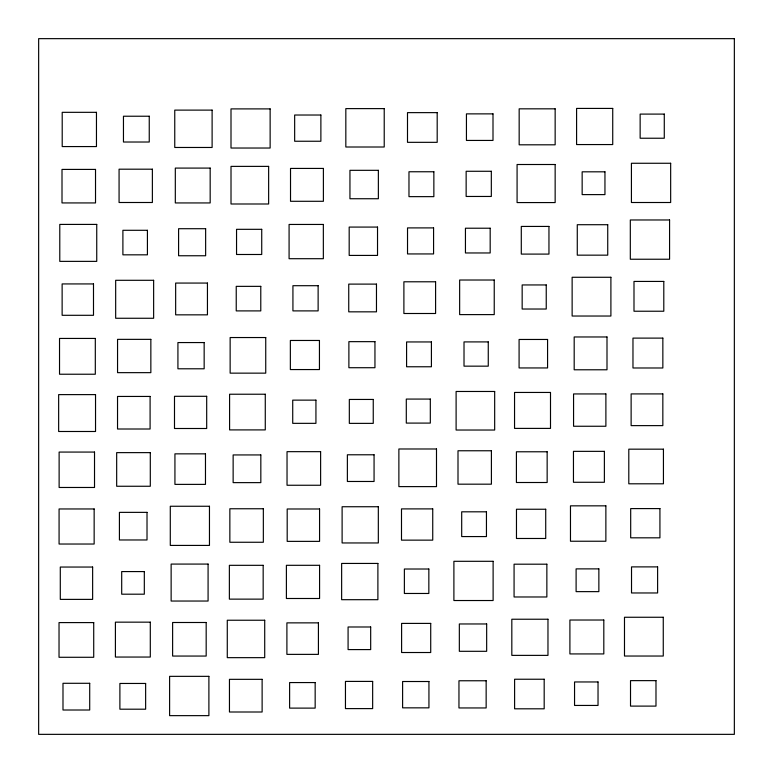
<?xml version="1.0" encoding="UTF-8"?>
<svg xmlns="http://www.w3.org/2000/svg" width="773" height="773" viewBox="0 0 773 773"><rect width="100%" height="100%" fill="white"/><g stroke="black" fill="none" stroke-linecap="round" stroke-linejoin="round"><path stroke-width="1.16" d="M734.35 38.65L38.65 38.65L38.65 734.35L734.35 734.35L734.35 38.65M612.728 108.423L576.59 108.423L576.59 144.561L612.728 144.561L612.728 108.423M384.22 108.616L345.831 108.616L345.831 147.005L384.22 147.005L384.22 108.616M270.135 108.896L231.001 108.896L231.001 148.029L270.135 148.029L270.135 108.896M555.149 108.829L519.166 108.829L519.166 144.812L555.149 144.812L555.149 108.829M212.111 110.114L174.756 110.114L174.756 147.469L212.111 147.469L212.111 110.114M96.461 112.327L62.207 112.327L62.207 146.57L96.461 146.57L96.461 112.327M437.189 112.636L407.497 112.636L407.497 142.329L437.189 142.329L437.189 112.636M493 113.873L466.438 113.873L466.438 140.435L493 140.435L493 113.873M664.278 114.095L640.141 114.095L640.141 138.232L664.278 138.232L664.278 114.095M320.882 115.022L294.658 115.022L294.658 141.246L320.882 141.246L320.882 115.022M149.247 116.23L123.458 116.23L123.458 142.019L149.247 142.019L149.247 116.23M670.664 163.267L631.425 163.267L631.425 202.507L670.664 202.507L670.664 163.267M555.149 164.504L517.079 164.504L517.079 202.574L555.149 202.574L555.149 164.504M268.637 166.379L231.011 166.379L231.011 203.995L268.637 203.995L268.637 166.379M210.169 168.089L175.316 168.089L175.316 202.941L210.169 202.941L210.169 168.089M323.394 168.427L290.522 168.427L290.522 201.289L323.394 201.289L323.394 168.427M152.378 169.19L119.071 169.19L119.071 202.497L152.378 202.497L152.378 169.19M95.523 169.413L62.004 169.413L62.004 202.932L95.523 202.932L95.523 169.413M378.364 170.321L349.947 170.321L349.947 198.738L378.364 198.738L378.364 170.321M491.328 171.277L466.148 171.277L466.148 196.458L491.328 196.458L491.328 171.277M433.856 171.761L408.975 171.761L408.975 196.642L433.856 196.642L433.856 171.761M604.95 171.819L582.156 171.819L582.156 194.612L604.95 194.612L604.95 171.819M669.573 219.976L630.314 219.976L630.314 259.235L669.573 259.235L669.573 219.976M96.741 224.412L59.782 224.412L59.782 261.371L96.741 261.371L96.741 224.412M323.346 224.45L289.083 224.45L289.083 258.704L323.346 258.704L323.346 224.45M607.733 224.711L577.276 224.711L577.276 255.158L607.733 255.158L607.733 224.711M548.956 226.431L521.292 226.431L521.292 254.095L548.956 254.095L548.956 226.431M377.524 227.078L349.183 227.078L349.183 255.419L377.524 255.419L377.524 227.078M433.576 227.9L407.526 227.9L407.526 253.94L433.576 253.94L433.576 227.9M490.179 228.219L465.443 228.219L465.443 252.964L490.179 252.964L490.179 228.219M205.637 228.711L178.592 228.711L178.592 255.757L205.637 255.757L205.637 228.711M261.728 229.32L236.548 229.32L236.548 254.491L261.728 254.491L261.728 229.32M147.421 230.296L122.897 230.296L122.897 254.829L147.421 254.829L147.421 230.296M610.902 277.275L572.136 277.275L572.136 316.031L610.902 316.031L610.902 277.275M494.237 280.019L459.645 280.019L459.645 314.611L494.237 314.611L494.237 280.019M153.634 280.299L115.67 280.299L115.67 318.263L153.634 318.263L153.634 280.299M663.794 281.43L633.995 281.43L633.995 311.229L663.794 311.229L663.794 281.43M435.595 281.787L403.893 281.787L403.893 313.5L435.595 313.5L435.595 281.787M207.444 283.063L175.655 283.063L175.655 314.843L207.444 314.843L207.444 283.063M93.494 283.933L62.13 283.933L62.13 315.297L93.494 315.297L93.494 283.933M376.47 284.106L348.739 284.106L348.739 311.838L376.47 311.838L376.47 284.106M546.24 284.947L522.162 284.947L522.162 309.026L546.24 309.026L546.24 284.947M318.128 285.701L292.928 285.701L292.928 310.891L318.128 310.891L318.128 285.701M260.781 286.358L236.238 286.358L236.238 310.901L260.781 310.901L260.781 286.358M606.998 336.97L574.184 336.97L574.184 369.784L606.998 369.784L606.998 336.97M265.738 337.54L230.141 337.54L230.141 373.146L265.738 373.146L265.738 337.54M662.848 338.11L632.971 338.11L632.971 367.987L662.848 367.987L662.848 338.11M95.311 338.439L59.531 338.439L59.531 374.229L95.311 374.229L95.311 338.439M150.851 339.357L117.554 339.357L117.554 372.654L150.851 372.654L150.851 339.357M547.574 339.463L519.089 339.463L519.089 367.948L547.574 367.948L547.574 339.463M319.442 340.468L290.358 340.468L290.358 369.562L319.442 369.562L319.442 340.468M374.953 341.656L348.884 341.656L348.884 367.716L374.953 367.716L374.953 341.656M488.265 341.908L464.013 341.908L464.013 366.16L488.265 366.16L488.265 341.908M431.411 341.946L406.588 341.946L406.588 366.769L431.411 366.769L431.411 341.946M204.159 342.565L177.925 342.565L177.925 368.789L204.159 368.789L204.159 342.565M494.672 391.476L456.109 391.476L456.109 430.03L494.672 430.03L494.672 391.476M550.502 392.452L514.547 392.452L514.547 428.397L550.502 428.397L550.502 392.452M605.887 393.94L573.566 393.94L573.566 426.252L605.887 426.252L605.887 393.94M662.838 393.911L631.126 393.911L631.126 425.623L662.838 425.623L662.838 393.911M265.274 394.23L229.591 394.23L229.591 429.904L265.274 429.904L265.274 394.23M95.533 394.616L58.651 394.616L58.651 431.489L95.533 431.489L95.533 394.616M206.691 396.298L174.495 396.298L174.495 428.503L206.691 428.503L206.691 396.298M150.097 396.443L117.535 396.443L117.535 429.005L150.097 429.005L150.097 396.443M430.319 399.071L406.298 399.071L406.298 423.092L430.319 423.092L430.319 399.071M373.253 399.448L349.328 399.448L349.328 423.372L373.253 423.372L373.253 399.448M315.935 400.134L292.725 400.134L292.725 423.343L315.935 423.343L315.935 400.134M436.494 448.987L398.878 448.987L398.878 486.613L436.494 486.613L436.494 448.987M663.437 449.171L628.797 449.171L628.797 483.801L663.437 483.801L663.437 449.171M491.406 450.765L458.002 450.765L458.002 484.178L491.406 484.178L491.406 450.765M604.38 451.355L573.46 451.355L573.46 482.275L604.38 482.275L604.38 451.355M320.621 451.664L287.034 451.664L287.034 485.251L320.621 485.251L320.621 451.664M547.149 451.78L516.412 451.78L516.412 482.507L547.149 482.507L547.149 451.78M94.519 452.07L59.125 452.07L59.125 487.473L94.519 487.473L94.519 452.07M150.3 452.63L116.675 452.63L116.675 486.256L150.3 486.256L150.3 452.63M205.473 453.848L174.93 453.848L174.93 484.381L205.473 484.381L205.473 453.848M374.064 454.785L347.377 454.785L347.377 481.473L374.064 481.473L374.064 454.785M260.83 454.939L233.137 454.939L233.137 482.632L260.83 482.632L260.83 454.939M605.868 505.842L570.474 505.842L570.474 541.235L605.868 541.235L605.868 505.842M209.464 506.257L170.292 506.257L170.292 545.419L209.464 545.419L209.464 506.257M378.326 506.74L342.11 506.74L342.11 542.955L378.326 542.955L378.326 506.74M659.929 508.595L630.691 508.595L630.691 537.824L659.929 537.824L659.929 508.595M263.342 508.76L229.852 508.76L229.852 542.26L263.342 542.26L263.342 508.76M432.735 508.895L401.496 508.895L401.496 540.143L432.735 540.143L432.735 508.895M94.151 508.963L59.077 508.963L59.077 544.028L94.151 544.028L94.151 508.963M319.568 508.992L287.189 508.992L287.189 541.371L319.568 541.371L319.568 508.992M545.719 509.243L516.47 509.243L516.47 538.481L545.719 538.481L545.719 509.243M486.449 511.813L461.694 511.813L461.694 536.568L486.449 536.568L486.449 511.813M147.015 512.364L119.419 512.364L119.419 539.969L147.015 539.969L147.015 512.364M493.116 561.304L453.896 561.304L453.896 600.524L493.116 600.524L493.116 561.304M377.891 563.44L341.637 563.44L341.637 599.693L377.891 599.693L377.891 563.44M208.082 564.077L171.133 564.077L171.133 601.036L208.082 601.036L208.082 564.077M546.859 564.193L514.074 564.193L514.074 596.978L546.859 596.978L546.859 564.193M319.578 565.305L286.397 565.305L286.397 598.495L319.578 598.495L319.578 565.305M263.168 565.324L229.368 565.324L229.368 599.133L263.168 599.133L263.168 565.324M657.61 566.889L631.522 566.889L631.522 592.968L657.61 592.968L657.61 566.889M92.634 567.044L60.294 567.044L60.294 599.384L92.634 599.384L92.634 567.044M428.841 569.015L404.376 569.015L404.376 593.471L428.841 593.471L428.841 569.015M598.862 568.88L576.107 568.88L576.107 591.635L598.862 591.635L598.862 568.88M144.319 571.576L121.699 571.576L121.699 594.195L144.319 594.195L144.319 571.576M663.263 617.26L624.487 617.26L624.487 656.035L663.263 656.035L663.263 617.26M547.97 619.231L511.823 619.231L511.823 655.378L547.97 655.378L547.97 619.231M603.81 620.023L569.904 620.023L569.904 653.929L603.81 653.929L603.81 620.023M264.714 620.236L227.281 620.236L227.281 657.659L264.714 657.659L264.714 620.236M150.3 622.159L115.409 622.159L115.409 657.05L150.3 657.05L150.3 622.159M93.717 622.594L59.028 622.594L59.028 657.282L93.717 657.282L93.717 622.594M206.178 622.497L172.621 622.497L172.621 656.055L206.178 656.055L206.178 622.497M318.418 622.864L286.899 622.864L286.899 654.373L318.418 654.373L318.418 622.864M430.716 623.405L401.602 623.405L401.602 652.518L430.716 652.518L430.716 623.405M486.661 623.966L459.336 623.966L459.336 651.301L486.661 651.301L486.661 623.966M370.682 626.99L348.082 626.99L348.082 649.591L370.682 649.591L370.682 626.99M208.894 676.346L169.606 676.346L169.606 715.643L208.894 715.643L208.894 676.346M544.182 679.235L514.605 679.235L514.605 708.812L544.182 708.812L544.182 679.235M262.124 679.332L229.455 679.332L229.455 712.001L262.124 712.001L262.124 679.332M486.149 680.762L458.959 680.762L458.959 707.952L486.149 707.952L486.149 680.762M655.987 680.636L630.517 680.636L630.517 706.107L655.987 706.107L655.987 680.636M372.654 681.409L345.454 681.409L345.454 708.609L372.654 708.609L372.654 681.409M428.938 681.515L402.607 681.515L402.607 707.846L428.938 707.846L428.938 681.515M598.031 681.96L574.552 681.96L574.552 705.44L598.031 705.44L598.031 681.96M315.162 682.569L289.614 682.569L289.614 708.116L315.162 708.116L315.162 682.569M89.707 683.293L62.99 683.293L62.99 710.01L89.707 710.01L89.707 683.293M145.633 683.458L119.892 683.458L119.892 709.199L145.633 709.199L145.633 683.458"/></g></svg>
